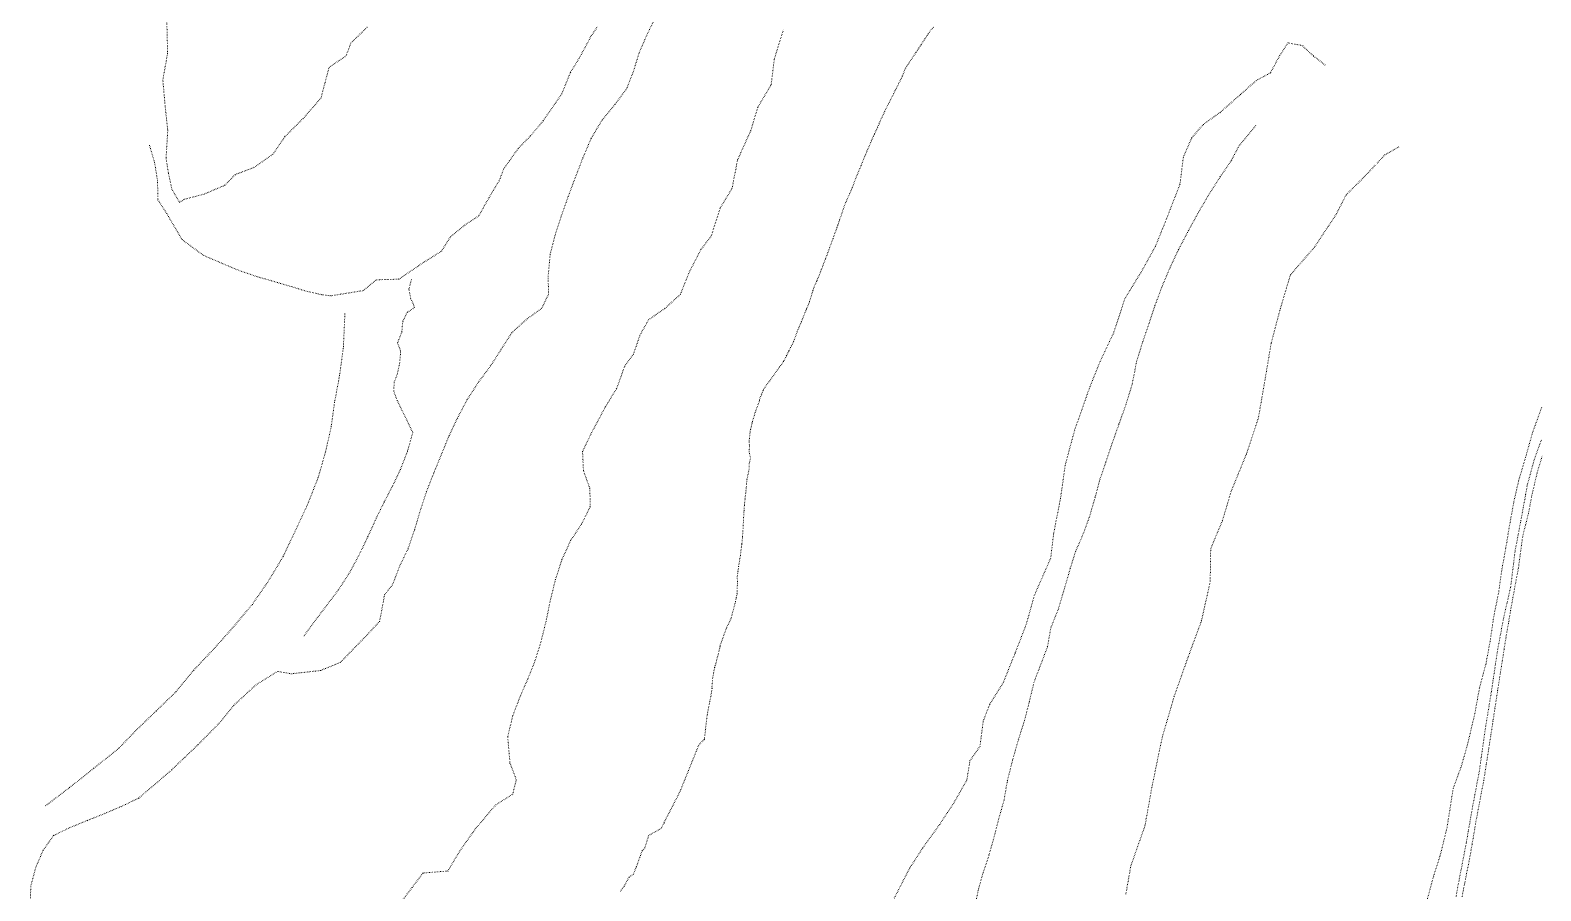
# Model space of a CAD drawing. Extents: x 682410 to 689460, y 7661803 to 7669124.
# Drawn here: x 685352.1 to 685687.7, y 7667705.9 to 7667897 of the extents above; entities that cross this region are included whole.
import ezdxf

# ---------------------------------------------------------------- set-up
doc = ezdxf.new("R2010")
doc.units = 0
doc.header["$MEASUREMENT"] = 0
doc.linetypes.add('DOT', pattern=[0.25, 0, -0.25])
doc.layers.add('02 TOE_Line', color=1, linetype='DOT', lineweight=20)

msp = doc.modelspace()

# ---------------------------------------------------------------- linework, layer by layer
at = {"layer": '02 TOE_Line'}
for points in [[(685490.93, 7667899.72, 4368.75), (685489.1, 7667895.93, 4368.78), (685487.35, 7667891.88, 4368.86), (685486.14, 7667887.9, 4369.01), (685484.62, 7667884.01, 4369.03), (685481.98, 7667880.46, 4369.14), (685479.16, 7667877.01, 4369.27), (685476.71, 7667872.94, 4369.31), (685474.89, 7667868.62, 4369.36), (685473.24, 7667864.37, 4369.42), (685471.65, 7667860.08, 4369.47), (685470.1, 7667855.74, 4369.49), (685468.7, 7667851.42, 4369.54), (685467.62, 7667847.2, 4369.62), (685467.17, 7667842.22, 4369.66), (685467.27, 7667838.35, 4369.73), (685465.74, 7667835.22, 4369.8), (685462.55, 7667832.92, 4369.83), (685459.09, 7667829.78, 4369.9), (685456.67, 7667826.01, 4370.05), (685454.38, 7667822.42, 4370.1), (685451.7, 7667818.82, 4370.16), (685449.19, 7667814.95, 4370.17), (685447.04, 7667810.85, 4370.23), (685445.14, 7667806.87, 4370.29), (685443.42, 7667802.65, 4370.42), (685441.72, 7667798.51, 4370.58), (685440.14, 7667794.49, 4370.75), (685438.85, 7667790.57, 4370.88), (685437.49, 7667785.99, 4370.98), (685436.05, 7667781.82, 4371.06), (685434.22, 7667778.01, 4371.18), (685432.6, 7667773.82, 4371.22), (685430.85, 7667771.6, 4371.52), (685429.75, 7667765.69, 4371.61), (685426.65, 7667762.36, 4371.51), (685421.01, 7667756.57, 4371.74), (685416.58, 7667754.76, 4371.86), (685410.12, 7667754.05, 4371.94), (685407.09, 7667754.58, 4372.14), (685402.31, 7667751.61, 4372.35), (685397.33, 7667747.04, 4372.45), (685394.45, 7667743.43, 4372.48), (685389.38, 7667738.27, 4372.15), (685386.43, 7667735.47, 4372.14), (685383.49, 7667732.67, 4372.13), (685379.79, 7667729.45, 4372.11), (685376.18, 7667726.4, 4372.03), (685372.34, 7667724.57, 4372.14), (685368.54, 7667722.96, 4372.2), (685364.8, 7667721.46, 4372.21), (685360.93, 7667719.88, 4372.3), (685357.31, 7667718.12, 4372.36), (685354.97, 7667714.8, 4372.38), (685353.35, 7667711, 4372.41), (685352.27, 7667706.89, 4372.36), (685352.13, 7667702.82, 4372.4)], [(685378.61, 7667871.43, 4401.71), (685379.77, 7667867.59, 4401.36), (685380.41, 7667863.57, 4401.02), (685380.5, 7667859.3, 4400.33), (685382.46, 7667856.26, 4399.29), (685385.86, 7667850.47, 4397.5), (685390.65, 7667846.96, 4395.04), (685398.03, 7667843.81, 4391.29), (685402.31, 7667842.32, 4389.1), (685410.33, 7667839.99, 4384.96), (685413.36, 7667839.04, 4383.37), (685416.92, 7667838.23, 4381.69), (685418.94, 7667838, 4380.9), (685426.14, 7667839.16, 4377.5), (685428.97, 7667841.54, 4376.94), (685431.02, 7667841.62, 4375.77), (685433.99, 7667841.68, 4374.06), (685439.69, 7667845.54, 4372.26), (685443.48, 7667847.91, 4371.69), (685445.47, 7667851.1, 4371.78), (685448.69, 7667853.71, 4371.55), (685451.81, 7667855.81, 4371.4), (685454.05, 7667859.85, 4371.47), (685456.37, 7667863.68, 4371.42), (685457.3, 7667866.19, 4371.84), (685458.59, 7667868, 4372.27), (685460.5, 7667870.71, 4372.33), (685463.29, 7667873.56, 4371.58), (685466.1, 7667876.94, 4371.32), (685468.76, 7667880.74, 4371.16), (685470.27, 7667882.98, 4371.08), (685471.3, 7667885.58, 4371.4), (685472.16, 7667887.67, 4371.96), (685474.34, 7667891.24, 4372.16), (685475.46, 7667893.34, 4372.22), (685476.76, 7667895.77, 4372.27), (685478.17, 7667897.83, 4372.2)], [(685382.37, 7667900.35, 4400.76), (685382.57, 7667896.15, 4400.84), (685382.62, 7667891.73, 4400.85), (685381.96, 7667887.98, 4400.65), (685381.59, 7667885.94, 4401.04), (685382.1, 7667880.15, 4400.41), (685382.68, 7667874.7, 4400.44), (685382.3, 7667868.52, 4400.5), (685382.83, 7667865.21, 4400.5), (685383.57, 7667861.73, 4400.76), (685385.3, 7667858.75, 4400.37), (685386.39, 7667859.44, 4400.3), (685390.79, 7667860.6, 4400.61), (685395.38, 7667862.56, 4400.5), (685397.66, 7667864.93, 4400.54), (685401.83, 7667866.49, 4400.4), (685406.07, 7667869.48, 4400.59), (685408.7, 7667873.36, 4400.34), (685412.73, 7667877.36, 4400.55), (685416.72, 7667881.92, 4400.34), (685417.61, 7667885.33, 4400.4), (685418.51, 7667888.73, 4400.46), (685422.29, 7667891.28, 4400.39), (685423.36, 7667894.15, 4400.57), (685427.14, 7667897.81, 4400.6)], [(685552.76, 7667897.64, 4351.32), (685552.05, 7667896.87, 4351.47), (685551.57, 7667896.15, 4351.5), (685550.86, 7667895.05, 4351.54), (685549.99, 7667893.71, 4351.59), (685549.53, 7667893.03, 4351.62), (685549.38, 7667892.8, 4351.64), (685548.86, 7667892.02, 4351.68), (685547.51, 7667890.01, 4351.79), (685546.81, 7667888.91, 4351.85), (685546.47, 7667888.38, 4351.88), (685545.88, 7667886.85, 4351.72), (685545.8, 7667886.68, 4351.71), (685544.68, 7667884.45, 4351.64), (685544.26, 7667883.6, 4351.61), (685544.26, 7667883.6, 4351.61), (685543.91, 7667882.88, 4351.61), (685543.46, 7667881.97, 4351.61), (685542.74, 7667880.61, 4351.65), (685542.58, 7667880.3, 4351.66), (685542.29, 7667879.71, 4351.66), (685541.93, 7667878.96, 4351.67), (685541.18, 7667877.38, 4351.68), (685540.67, 7667876.2, 4351.68), (685540.31, 7667875.36, 4351.69), (685539.65, 7667873.9, 4351.71), (685539.43, 7667873.42, 4351.71), (685538.99, 7667872.42, 4351.72), (685537.99, 7667870.13, 4351.72), (685537.61, 7667869.24, 4351.73), (685537.49, 7667868.95, 4351.72), (685536.7, 7667866.95, 4351.69), (685536.56, 7667866.64, 4351.69), (685535.77, 7667864.74, 4351.71), (685535.5, 7667864.11, 4351.71), (685534.7, 7667861.96, 4351.67), (685534.47, 7667861.39, 4351.66), (685534.13, 7667860.63, 4351.67), (685533.29, 7667858.77, 4351.7), (685533.03, 7667858.12, 4351.68), (685532.73, 7667857.23, 4351.66), (685532.42, 7667856.3, 4351.64), (685531.91, 7667854.85, 4351.62), (685531.5, 7667853.65, 4351.6), (685531.32, 7667853.14, 4351.6), (685530.45, 7667850.73, 4351.59), (685529.68, 7667848.64, 4351.58), (685528.75, 7667846.12, 4351.57), (685527.85, 7667843.81, 4351.56), (685527.34, 7667842.48, 4351.56), (685526.86, 7667841.32, 4351.57), (685526.79, 7667841.17, 4351.57), (685526.23, 7667839.93, 4351.6), (685525.99, 7667839.15, 4351.54), (685525.19, 7667836.63, 4351.36), (685525.03, 7667836.14, 4351.32), (685524.54, 7667835.05, 4351.34), (685524.39, 7667834.66, 4351.33), (685523.42, 7667832.24, 4351.27), (685523.29, 7667831.91, 4351.26), (685522.82, 7667830.9, 4351.28), (685522.48, 7667829.98, 4351.23), (685521.69, 7667827.83, 4351.12), (685521.58, 7667827.6, 4351.12), (685521.2, 7667826.87, 4351.14), (685520.67, 7667825.82, 4351.15), (685520.63, 7667825.73, 4351.15), (685520.09, 7667824.66, 4351.16), (685519.53, 7667823.52, 4351.18), (685519.47, 7667823.41, 4351.18), (685518.52, 7667822.1, 4351.4), (685517.05, 7667820.06, 4351.74), (685516.38, 7667819.15, 4351.89), (685515.17, 7667817.5, 4352.17), (685514.94, 7667817.01, 4352.16), (685514.89, 7667816.88, 4352.16), (685514.53, 7667816, 4352.15), (685514.02, 7667814.74, 4352.15), (685514.14, 7667814.73, 4352.15), (685514.06, 7667814.5, 4352.15), (685513.27, 7667812.47, 4352.19), (685512.52, 7667809.93, 4352.24), (685512.47, 7667809.74, 4352.25), (685512.15, 7667808.33, 4352.25), (685512.02, 7667807.74, 4352.26), (685511.8, 7667805.41, 4352.26), (685511.9, 7667804.72, 4352.26), (685511.9, 7667804.61, 4352.26), (685511.82, 7667803.36, 4352.28), (685512.04, 7667802.3, 4352.09), (685512.11, 7667802.01, 4352.04), (685511.86, 7667800.82, 4352.19), (685511.82, 7667799.8, 4352.2), (685511.8, 7667799.39, 4352.21), (685511.42, 7667797.62, 4352.44), (685511.32, 7667797.14, 4352.5), (685511.16, 7667795.14, 4352.57), (685510.91, 7667792.82, 4352.66), (685510.76, 7667791.48, 4352.7), (685510.68, 7667790.22, 4352.71), (685510.66, 7667789.85, 4352.71), (685510.56, 7667788.08, 4352.69), (685510.43, 7667785.63, 4352.67), (685510.34, 7667784.43, 4352.66), (685510.21, 7667783.04, 4352.67), (685510.18, 7667782.8, 4352.67), (685509.84, 7667780.06, 4352.74), (685509.49, 7667777.88, 4352.79), (685509.35, 7667776.84, 4352.79), (685509.33, 7667776.68, 4352.79), (685509.19, 7667775.64, 4352.8), (685509.21, 7667774.05, 4352.64), (685509.13, 7667771.81, 4352.4), (685509.06, 7667771.43, 4352.4), (685508.95, 7667770.89, 4352.41), (685508.79, 7667770.04, 4352.41), (685507.8, 7667766.35, 4352.64), (685506.78, 7667764.21, 4352.79), (685506.3, 7667762.87, 4352.77), (685505.67, 7667761.12, 4352.75), (685505.4, 7667760.44, 4352.76), (685505.33, 7667760.2, 4352.75), (685505.37, 7667760.01, 4352.74), (685504.75, 7667757.63, 4352.66), (685504.6, 7667756.98, 4352.64), (685504.39, 7667756.28, 4352.64), (685504.17, 7667755.53, 4352.64), (685504.16, 7667755.46, 4352.64), (685503.74, 7667753.34, 4352.69), (685503.54, 7667750.85, 4352.75), (685503.62, 7667750.77, 4352.75), (685503.08, 7667747.92, 4352.81), (685502.54, 7667745.07, 4352.88), (685502.49, 7667744.77, 4352.88), (685502.44, 7667744.51, 4352.89), (685501.89, 7667739.56, 4352.72), (685501.89, 7667739.55, 4352.72), (685501.85, 7667739.48, 4352.72), (685500.62, 7667738.21, 4353.08), (685500.2, 7667737.16, 4353), (685496.52, 7667728.02, 4352.29), (685496.51, 7667728, 4352.29), (685494.59, 7667724.24, 4352.26), (685492.94, 7667721.06, 4352.25), (685492.91, 7667720.9, 4352.21), (685492.29, 7667719.71, 4352.21), (685489.52, 7667718.14, 4352.14), (685488.65, 7667715.37, 4352.05), (685488.04, 7667714.72, 4352.28), (685487.54, 7667713.3, 4352.27), (685486.76, 7667711.14, 4351.98), (685486.11, 7667709.56, 4351.69), (685485.11, 7667708.82, 4351.95), (685484.08, 7667706.91, 4351.7), (685483.18, 7667705.73, 4351.84)], [(685434.55, 7667703.4, 4370.57), (685436.97, 7667706.6, 4370.48), (685439.38, 7667709.8, 4370.39), (685444.89, 7667710.23, 4370.37), (685447.59, 7667714.75, 4370.41), (685450.99, 7667719.58, 4370.56), (685453.27, 7667722.27, 4370.74), (685455.54, 7667724.95, 4370.93), (685459.3, 7667727.29, 4370.94), (685460.1, 7667730.54, 4371), (685458.7, 7667734.21, 4370.93), (685458.19, 7667740.07, 4370.68), (685459.32, 7667744.73, 4370.69), (685461.04, 7667749.22, 4370.55), (685462.68, 7667752.96, 4370.62), (685464.25, 7667756.89, 4370.61), (685465.6, 7667761.22, 4370.62), (685466.7, 7667765.67, 4370.66), (685467.62, 7667770.12, 4370.66), (685468.79, 7667774.99, 4370.55), (685470.24, 7667779.41, 4370.43), (685472.19, 7667783.69, 4370.33), (685474.61, 7667787.3, 4370.22), (685476.54, 7667791.23, 4370.17), (685476.43, 7667795.26, 4370.04), (685475.01, 7667799.14, 4370.14), (685474.82, 7667803.41, 4370.08), (685476.67, 7667807.28, 4370.15), (685479.9, 7667813.37, 4369.85), (685482.38, 7667817.36, 4369.88), (685484.18, 7667822.39, 4369.62), (685486.12, 7667825.04, 4369.61), (685487.58, 7667829.28, 4369.55), (685489.47, 7667832.67, 4369.37), (685493.1, 7667835.2, 4369.43), (685496.57, 7667838.36, 4370.38), (685498.51, 7667843.25, 4369.65), (685501.1, 7667848.26, 4369.48), (685503.4, 7667851.29, 4369.62), (685505.41, 7667857.51, 4369.05), (685508.03, 7667861.89, 4369.55), (685509.25, 7667868.19, 4368.56), (685512.18, 7667874.7, 4368.7), (685513.73, 7667879.85, 4368.7), (685516.7, 7667884.87, 4369.01), (685517.43, 7667890.7, 4368.65), (685519.43, 7667897.08, 4368.74)], [(685639.77, 7667889.26, 4315.06), (685637.15, 7667891.27, 4315.27), (685634.68, 7667893.57, 4316.2), (685631.51, 7667894.19, 4316.35), (685629.7, 7667891.41, 4316.18), (685627.61, 7667887.52, 4315.82), (685624.41, 7667885.78, 4315.89), (685620.97, 7667882.72, 4315.96), (685616.44, 7667878.73, 4315.49), (685612.71, 7667876.08, 4315.7), (685610.11, 7667873.06, 4316.36), (685608.27, 7667868.8, 4316.03), (685607.51, 7667862.76, 4314.89), (685604.23, 7667854.34, 4315.16), (685602.06, 7667848.98, 4315.14), (685598.79, 7667843.09, 4314.6), (685595.29, 7667837.41, 4314.92), (685592.79, 7667829.79, 4315.42), (685589.79, 7667823.45, 4314.83), (685587.51, 7667817.77, 4314.61), (685584.11, 7667808.16, 4314.36), (685582.02, 7667800.37, 4314.55), (685580.99, 7667793.01, 4314.83), (685579.47, 7667785.31, 4315.08), (685578.81, 7667779.76, 4315.07), (685575.16, 7667771.43, 4315.3), (685573.36, 7667764.99, 4315.42), (685570.89, 7667758.63, 4315.23), (685568.29, 7667752.11, 4315.29), (685565.22, 7667747.2, 4315.18), (685563.82, 7667743.56, 4315.59), (685563.1, 7667737.98, 4315.64), (685560.87, 7667734.71, 4315.77), (685560.18, 7667730.45, 4315.65), (685557.26, 7667725.33, 4315.79), (685554.15, 7667720.61, 4316.2), (685550.34, 7667715.33, 4315.8), (685547.46, 7667710.86, 4315.9), (685543.97, 7667704.05, 4316.5)], [(685624.38, 7667875.81, 4315.05), (685620.62, 7667871.29, 4315.05), (685618.91, 7667868.02, 4315.05), (685616.45, 7667864.43, 4315.05), (685614.02, 7667860.64, 4315), (685611.65, 7667856.57, 4314.97), (685609.36, 7667852.41, 4314.92), (685607.18, 7667848.24, 4314.88), (685605.27, 7667844.19, 4314.8), (685603.58, 7667840.17, 4314.75), (685601.95, 7667835.82, 4314.66), (685600.65, 7667831.89, 4314.7), (685599.23, 7667827.76, 4314.68), (685597.87, 7667823.36, 4314.7), (685596.91, 7667818.39, 4314.72), (685595.53, 7667813.91, 4314.8), (685593.95, 7667809.47, 4314.82), (685592.33, 7667804.88, 4314.79), (685591.03, 7667800.99, 4314.84), (685589.7, 7667797.11, 4314.85), (685588.66, 7667793.19, 4314.8), (685587.38, 7667788.8, 4314.82), (685585.93, 7667784.89, 4314.88), (685584.33, 7667781.23, 4314.91), (685583.16, 7667777.49, 4314.89), (685581.88, 7667773.08, 4314.89), (685580.5, 7667768.41, 4314.87), (685578.84, 7667764.29, 4314.93), (685578.08, 7667760.02, 4314.87), (685576.46, 7667755.74, 4314.83), (685575.06, 7667752.1, 4314.85), (685574.05, 7667747.8, 4314.88), (685572.97, 7667743.64, 4314.82), (685571.62, 7667739.38, 4314.84), (685570.32, 7667734.81, 4314.85), (685569.18, 7667730.29, 4314.93), (685568.44, 7667725.97, 4314.92), (685567.23, 7667721.71, 4315.08), (685566.18, 7667717.6, 4315.11), (685565.06, 7667713.68, 4315.18), (685563.77, 7667709.81, 4315.26), (685562.67, 7667705.89, 4315.32), (685561.84, 7667701.81, 4315.31)], [(685656.16, 7667871.09, 4305.27), (685653.05, 7667869.31, 4305.82), (685648.3, 7667864.27, 4305.02), (685644.4, 7667860.38, 4304.46), (685642.19, 7667856.06, 4304.21), (685637.38, 7667848.79, 4304.31), (685632.04, 7667842.64, 4303.69), (685629.8, 7667835.12, 4302.51), (685627.76, 7667827.46, 4302.07), (685626.55, 7667820.22, 4301.13), (685624.95, 7667810.91, 4301.69), (685622.27, 7667802.86, 4301.76), (685618.87, 7667794.53, 4301.76), (685616.93, 7667788.02, 4301.46), (685614.34, 7667781.84, 4301.85), (685614.23, 7667774.55, 4300.56), (685612.29, 7667765.82, 4300.66), (685609.3, 7667757.7, 4301.73), (685606.21, 7667748.99, 4301.05), (685603.56, 7667739.87, 4301.46), (685601.33, 7667729.18, 4300.91), (685599.76, 7667720.36, 4300.95), (685596.61, 7667711.42, 4300.44), (685595.46, 7667704.91, 4298.9)], [(685436.82, 7667841.64, 4372.44), (685436.25, 7667839.51, 4372.56), (685436.66, 7667837.31, 4372.05), (685437.26, 7667836.15, 4371.4), (685437.46, 7667835.38, 4371.14), (685435.87, 7667834.31, 4372.38), (685434.87, 7667832.28, 4373.42), (685434.68, 7667829.96, 4373.9), (685433.73, 7667827.58, 4373.68), (685434.41, 7667825.72, 4373.54), (685434.19, 7667822.91, 4372.68), (685433.67, 7667820.55, 4372.85), (685432.98, 7667818.81, 4372.84), (685432.87, 7667816.81, 4372.82), (685433.64, 7667814.78, 4372.81), (685437.11, 7667807.65, 4372.76), (685435.91, 7667803.4, 4372.74), (685434.37, 7667799.45, 4372.71), (685432.59, 7667795.72, 4372.68), (685430.73, 7667792.15, 4372.66), (685428.93, 7667788.46, 4372.63), (685427.12, 7667784.47, 4372.61), (685425.16, 7667780.4, 4372.58), (685422.99, 7667776.38, 4372.55), (685420.53, 7667772.6, 4372.53), (685418.03, 7667769.32, 4372.5), (685415.31, 7667765.69, 4372.47), (685412.82, 7667762.3, 4372.45)], [(685422.04, 7667834.16, 4377.04), (685421.7, 7667826.68, 4376.66), (685420.85, 7667820.31, 4376.46), (685419.72, 7667814.31, 4376.12), (685418.99, 7667808.95, 4375.95), (685417.7, 7667803.21, 4375.95), (685416.09, 7667797.64, 4375.79), (685413.68, 7667791.49, 4375.65), (685410.93, 7667785.6, 4375.65), (685408.29, 7667780.08, 4375.37), (685405.09, 7667774.71, 4375.08), (685401.47, 7667769.47, 4374.93), (685397.01, 7667764.15, 4374.44), (685392.85, 7667759.51, 4374.16), (685388.41, 7667754.81, 4373.83), (685384.49, 7667750.03, 4373.88), (685380.08, 7667745.77, 4373.65), (685375.62, 7667741.47, 4373.16), (685371.83, 7667737.52, 4372.97), (685366.17, 7667732.98, 4372.65), (685360.89, 7667728.8, 4372.33), (685355.43, 7667724.64, 4372.09)], [(685662.02, 7667702.4, 4261.94), (685663.84, 7667709.09, 4261.82), (685665.32, 7667713.72, 4262.08), (685666.83, 7667719.83, 4262.12), (685668.2, 7667728.59, 4262.45), (685670.04, 7667733.61, 4262.52), (685671.39, 7667738.36, 4262.92), (685673, 7667745.18, 4262.78), (685674.06, 7667750.98, 4262.96), (685675.5, 7667756.35, 4263.11), (685676.45, 7667761.54, 4263.18), (685677.2, 7667766.76, 4263.33), (685678.26, 7667771.85, 4263.44), (685678.98, 7667777.01, 4263.66), (685679.91, 7667782.12, 4263.83), (685680.76, 7667787.26, 4263.99), (685681.68, 7667792.25, 4264.17), (685682.74, 7667796.96, 4264.46), (685684.28, 7667802.11, 4264.51), (685685.79, 7667807.51, 4264.66), (685687.9, 7667813.32, 4264.78)], [(685687.78, 7667805.96, 4263.83), (685686.24, 7667801.74, 4263.68), (685684.67, 7667795.98, 4263.55), (685684.29, 7667793.85, 4263.36), (685683.76, 7667790.95, 4263.22), (685683.23, 7667788.05, 4263.08), (685682.59, 7667784.7, 4262.95), (685681.95, 7667781.33, 4262.83), (685681.62, 7667778.65, 4262.75), (685681.29, 7667775.96, 4262.68), (685680.96, 7667773.27, 4262.6), (685680.15, 7667769.74, 4262.45), (685679.35, 7667766.22, 4262.29), (685678.67, 7667762.54, 4262.27), (685677.99, 7667758.87, 4262.24), (685677.55, 7667755.9, 4262.18), (685677.11, 7667752.93, 4262.11), (685676.67, 7667749.96, 4262.05), (685676.22, 7667747.19, 4261.94), (685675.76, 7667744.42, 4261.84), (685675.31, 7667741.66, 4261.73), (685674.88, 7667738.58, 4261.66), (685674.44, 7667735.5, 4261.59), (685674.01, 7667732.42, 4261.52), (685673.49, 7667729.7, 4261.45), (685672.98, 7667726.98, 4261.37), (685672.46, 7667724.26, 4261.3), (685672, 7667721.62, 4261.25), (685671.54, 7667718.99, 4261.2), (685671.09, 7667716.35, 4261.15), (685670.5, 7667713.34, 4261.07), (685669.92, 7667710.32, 4260.99), (685669.33, 7667707.31, 4260.92), (685668.84, 7667704.54, 4260.93)], [(685670.17, 7667704.53, 4260.85), (685670.77, 7667707.57, 4260.94), (685671.37, 7667710.62, 4261.03), (685671.97, 7667713.66, 4261.12), (685672.43, 7667716.37, 4261.19), (685672.9, 7667719.09, 4261.25), (685673.36, 7667721.8, 4261.31), (685673.9, 7667724.65, 4261.39), (685674.44, 7667727.49, 4261.46), (685674.98, 7667730.33, 4261.54), (685675.56, 7667734, 4261.61), (685676.14, 7667737.68, 4261.68), (685676.59, 7667740.59, 4261.74), (685677.04, 7667743.5, 4261.81), (685677.48, 7667746.41, 4261.88), (685678.08, 7667750.32, 4262.03), (685678.68, 7667754.23, 4262.17), (685679.11, 7667756.96, 4262.23), (685679.54, 7667759.69, 4262.28), (685679.97, 7667762.42, 4262.33), (685680.47, 7667765.26, 4262.37), (685680.96, 7667768.1, 4262.41), (685681.46, 7667770.94, 4262.46), (685682.08, 7667774.29, 4262.58), (685682.7, 7667777.64, 4262.7), (685683.17, 7667781.1, 4262.82), (685683.64, 7667784.57, 4262.93), (685684.28, 7667787.15, 4262.99), (685684.93, 7667789.73, 4263.04), (685685.31, 7667791.73, 4263.18), (685685.68, 7667793.73, 4263.32), (685686.88, 7667798.79, 4263.64), (685688, 7667802.49, 4263.71)]]:
    msp.add_polyline3d(points, dxfattribs=at)

doc.saveas('drawing.dxf')
